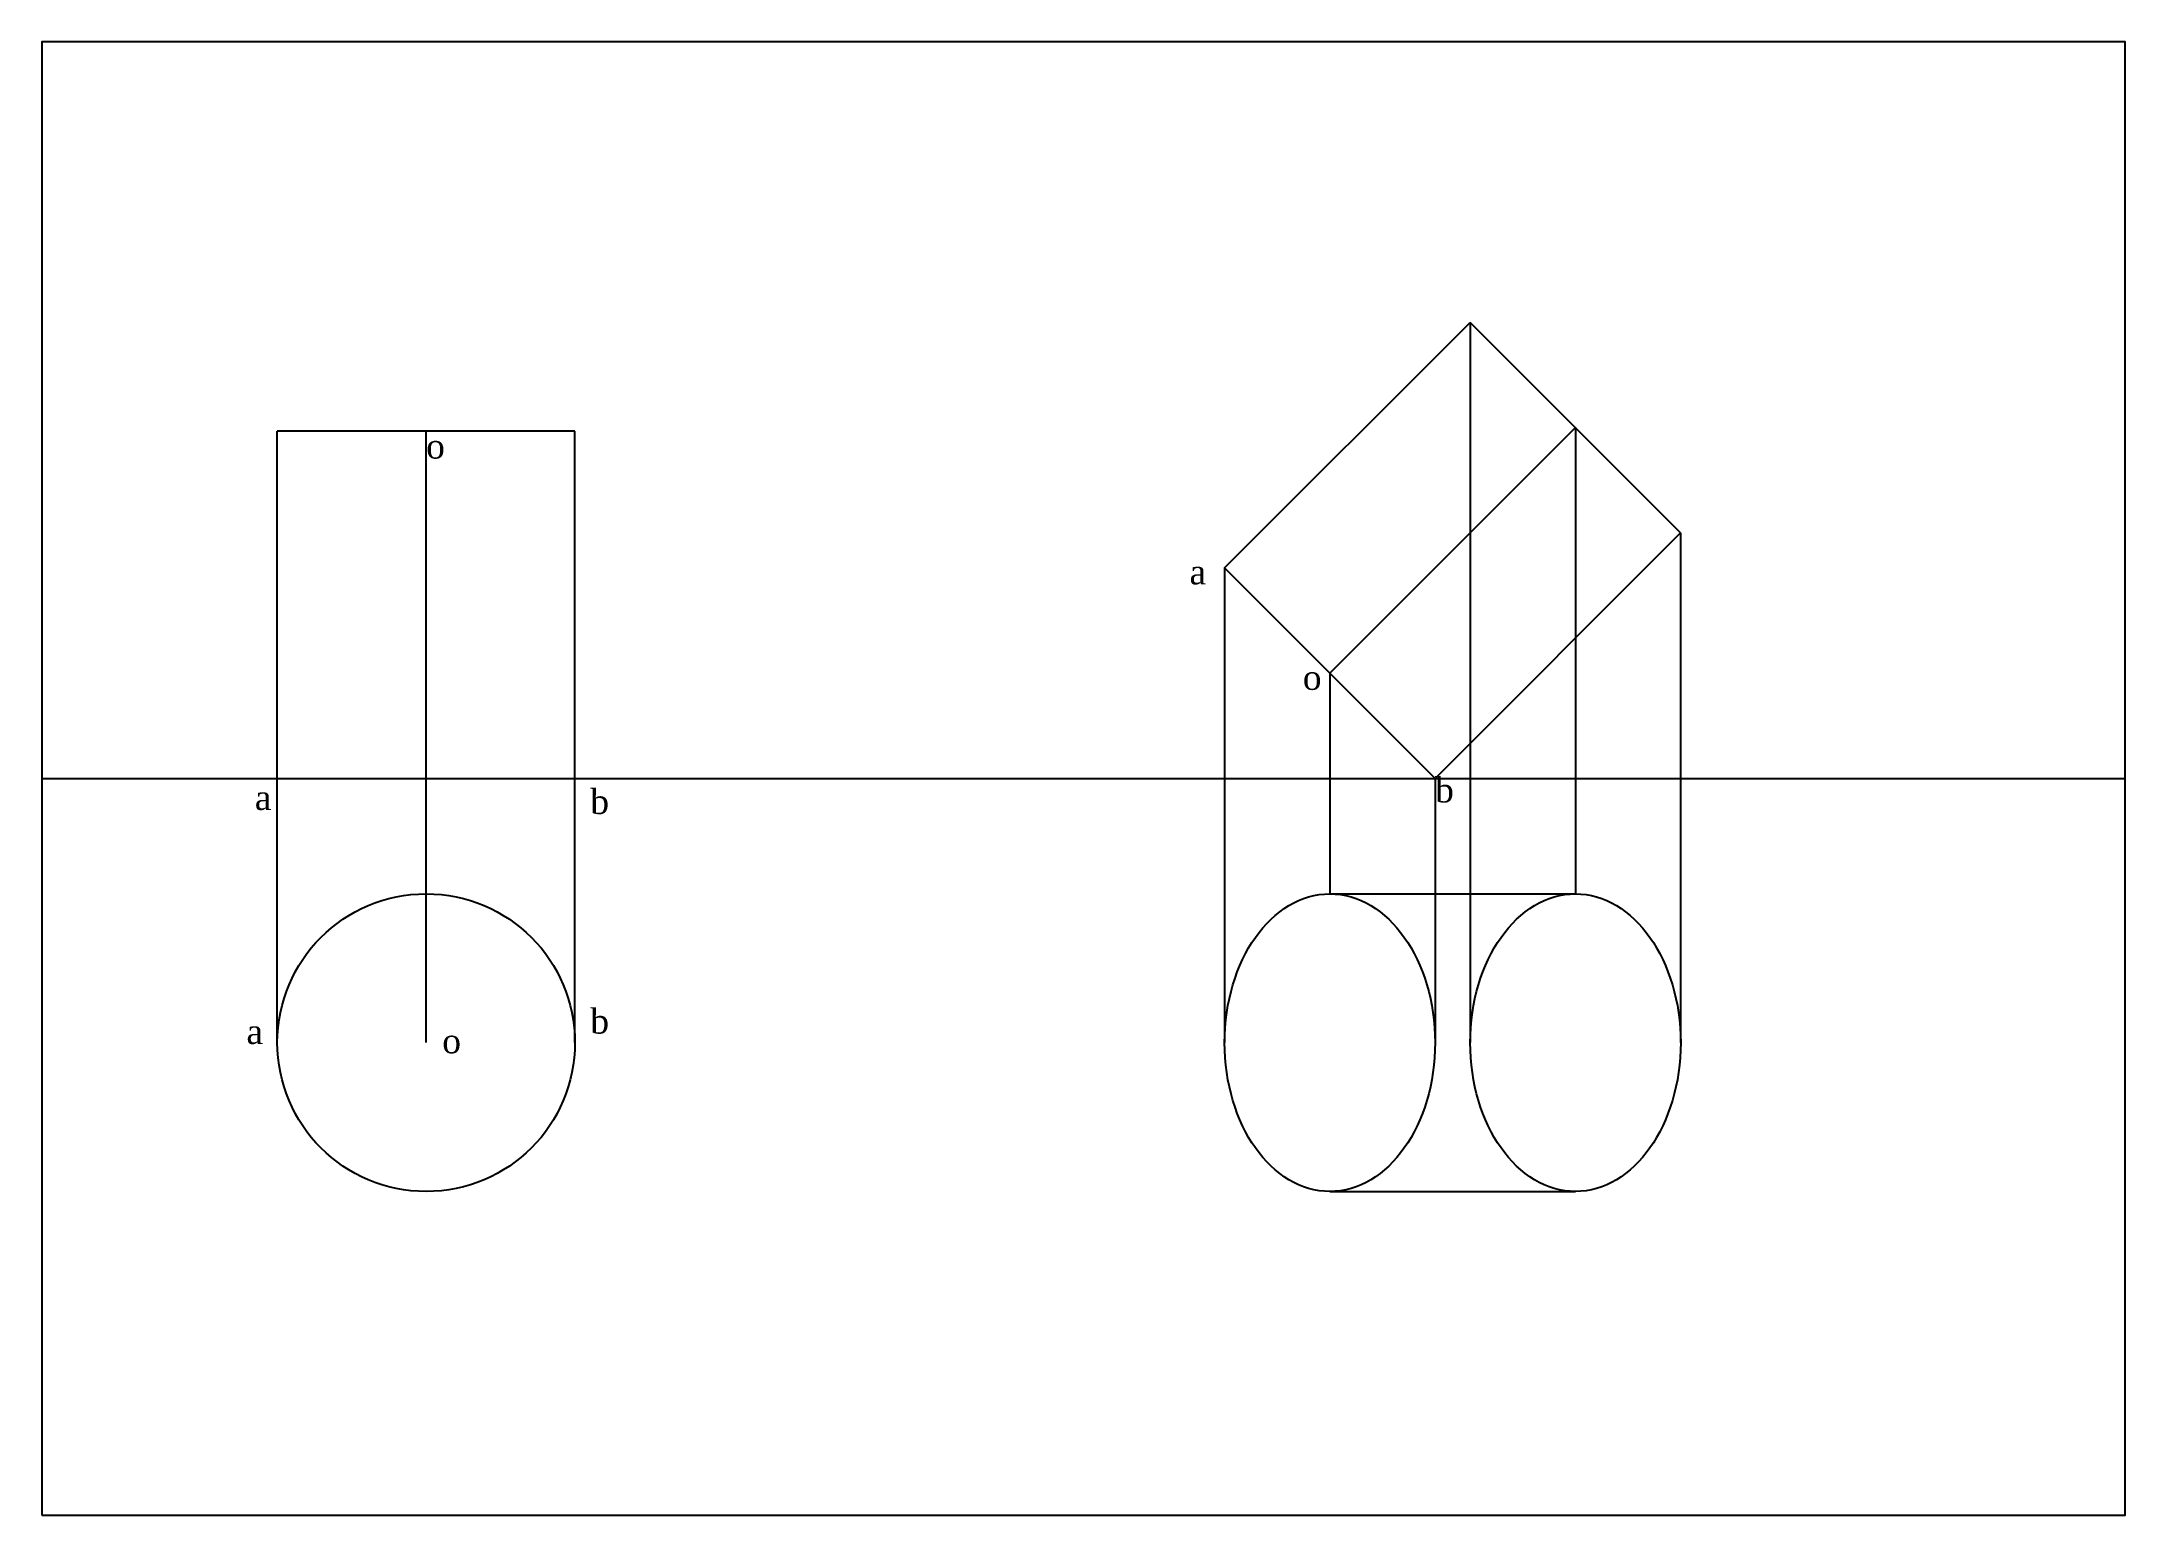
# Model space of a CAD drawing. Header units: millimetres. Extents: x 0 to 420, y 0 to 297.
import ezdxf

# ---------------------------------------------------------------- set-up
doc = ezdxf.new("R2010")
doc.units = ezdxf.units.MM
doc.header["$MEASUREMENT"] = 0
doc.styles.get("Standard").update_dxf_attribs({"font": 'times.ttf', "height": 5})

msp = doc.modelspace()

# ---------------------------------------------------------------- linework, layer by layer
for p, q in [((238.45, 190.93), (287.95, 240.42)), ((330.37, 198), (287.95, 240.42)), ((47.5, 148.5), (47.5, 218.5)), ((107.5, 218.5), (47.5, 218.5)), ((77.5, 148.5), (77.5, 218.5)), ((107.5, 148.5), (107.5, 218.5)), ((259.66, 169.71), (309.16, 219.21)), ((280.88, 148.5), (330.37, 198)), ((238.45, 190.93), (280.88, 148.5)), ((0, 148.5), (420, 148.5)), ((47.5, 95.26), (47.5, 148.5)), ((77.5, 95.26), (77.5, 148.5)), ((107.5, 95.26), (107.5, 148.5)), ((259.66, 125.26), (309.16, 125.26)), ((259.66, 65.26), (309.16, 65.26))]:
    msp.add_line(p, q)
at = {"color": 240, "true_color": 0xed1f24}
for p, q in [((287.95, 240.42), (287.95, 95.26)), ((309.16, 219.21), (309.16, 125.26)), ((330.37, 198), (330.37, 95.26)), ((238.45, 190.93), (238.45, 95.26)), ((259.66, 169.71), (259.66, 125.26)), ((280.88, 148.5), (280.88, 95.26))]:
    msp.add_line(p, q, dxfattribs=at)
msp.add_lwpolyline([(0, 0), (420, 0), (420, 297), (0, 297)], close=True)
msp.add_circle((77.5, 95.26), 30)
for centre, major_axis in [((259.66, 95.26), (0, 30)), ((309.16, 95.26), (0, -30))]:
    msp.add_ellipse(centre, major_axis=major_axis, ratio=0.707107)

# ---------------------------------------------------------------- texts
at = {"color": 240, "true_color": 0xed1f24, "char_height": 5, "attachment_point": 1}
for s, width, insert in [('o', 20.2181, (77.5, 217.98)), ('a', 14.4415, (231.37, 192.62)), ('o', 20.2181, (254.21, 171.37)), ('b', 31.7713, (280.88, 148.68)), ('a', 14.4415, (42.96, 147.15)), ('b', 31.7713, (110.59, 146.35)), ('b', 31.7713, (110.59, 102.09)), ('a', 14.4415, (41.27, 99.99)), ('o', 20.2181, (80.75, 98.12))]:
    msp.add_mtext_dynamic_manual_height_columns(s, width=width, gutter_width=25, heights=[0], dxfattribs=dict(at, insert=insert))

doc.saveas('drawing.dxf')
